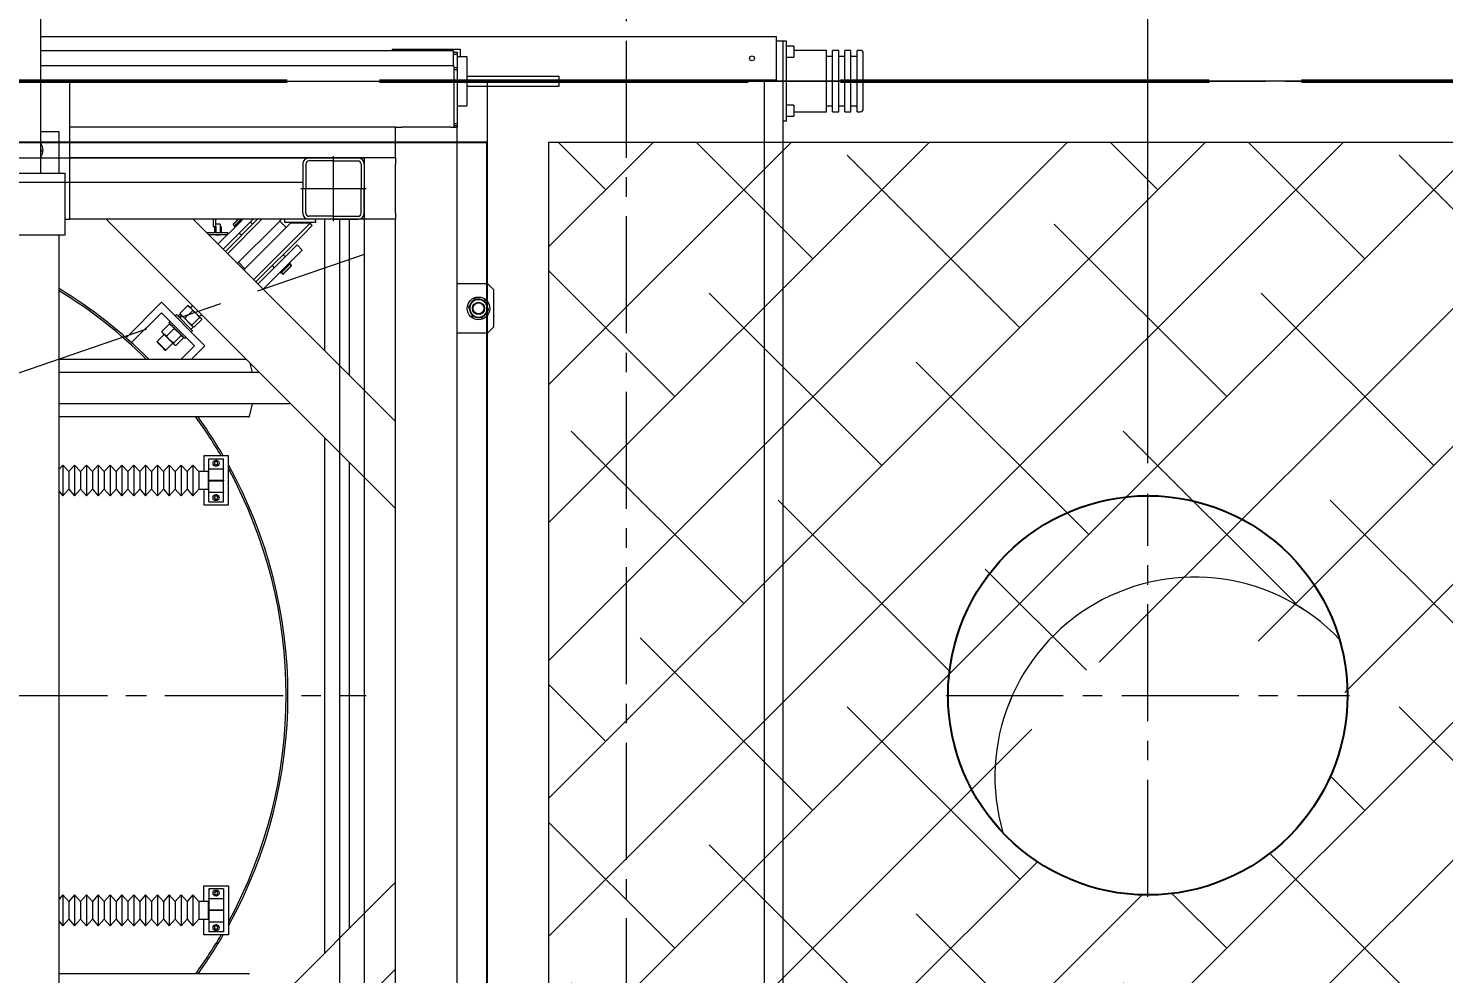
# Model space of a CAD drawing. Header units: millimetres. Extents: x 163705 to 1616509, y 81827 to 302547.
# Drawn here: x 1351919 to 1354222, y 148806 to 150346 of the extents above; entities that cross this region are included whole.
import ezdxf

# ---------------------------------------------------------------- set-up
doc = ezdxf.new("R2010")
doc.units = ezdxf.units.MM
doc.header["$LTSCALE"] = 10
for name, pattern in [('ACAD_ISO02W100', [15, 12, -3]), ('CENTER', [50.800000000000004, 31.75, -6.35, 6.35, -6.35]), ('CENTER2', [28.575000000000003, 19.05, -3.175, 3.175, -3.175])]:
    doc.linetypes.add(name, pattern=pattern)
for name, color, linetype, lineweight in [('1-中心线', 1, 'CENTER2', 0), ('1-剖面线', 8, 'Continuous', 0), ('1-填充', 8, 'Continuous', 18), ('1-标注', 3, 'Continuous', 0), ('1-设备轮廓', 2, 'Continuous', 18), ('1-轴线', 9, 'CENTER', 0)]:
    doc.layers.add(name, color=color, linetype=linetype, lineweight=lineweight)
doc.styles.get("Standard").update_dxf_attribs({"font": 'arial.ttf'})
doc.dimstyles.new('AM_GB50$0', dxfattribs={"dimscale": 50, "dimtxt": 3.5, "dimasz": 3.5, "dimexe": 1, "dimexo": 1, "dimgap": 1.5, "dimtad": 1, "dimdsep": 46, "dimtxsty": 'Standard', "dimcen": 0, "dimclrd": 256, "dimclre": 256, "dimclrt": 2, "dimadec": 0, "dimazin": 2, "dimtp": 0.1, "dimtm": 0.1, "dimtfac": 0.71, "dimtdec": 3, "dimtmove": 0, "dimatfit": 3, "dimfxl": 0, "dimlwd": -1, "dimlwe": -1, "dimarcsym": 0})

# ---------------------------------------------------------------- blocks, each defined once
blk = doc.blocks.new('SW_CENTERMARKSYMBOL_0')
at = {"lineweight": 18}
blk.add_line((5, 0), (774.5, 0), dxfattribs=at)
blk = doc.blocks.new('G$CE9C43516')
for p, q in [((1744, 2130), (1744, 2455)), ((2941, 2352), (1744, 2352)), ((2941, 2349), (2941, 2352)), ((2941, 2282), (2941, 2349)), ((1744, 2330), (2415, 2330)), ((2316, 2332), (2426, 2332)), ((2316, 2330), (2316, 2332)), ((2415, 2330), (2415, 2318)), ((2415, 2327), (2421, 2327)), ((2421, 2327), (2421, 2324)), ((2426, 2332), (2426, 2320)), ((2951, 2345), (2941, 2345)), ((2957, 2345), (2951, 2345)), ((2951, 2345), (2951, 2280)), ((2957, 2215), (2957, 2345)), ((2968.899999999965, 2337), (2957, 2337)), ((2969, 2336.899999999994), (2969, 2319.100000000006)), ((3022, 2330), (2969, 2330)), ((3022, 2230), (3022, 2330)), ((3042, 2330), (3032, 2330)), ((3032, 2230), (3032, 2330)), ((3042, 2230), (3042, 2330)), ((3062, 2330), (3052, 2330)), ((3052, 2230), (3052, 2330)), ((3062, 2230), (3062, 2330)), ((3077, 2330), (3072, 2330)), ((3072, 2230), (3072, 2330)), ((2416, 2305), (1744, 2305)), ((2415, 2324), (2421, 2324)), ((2415, 2318), (2415, 2305)), ((2416, 2305), (2416, 2295)), ((2421, 2324), (2421, 2302)), ((2421, 2320), (2437, 2320)), ((2437, 2320), (2437, 2240)), ((2957, 2319), (2968.899999999965, 2319)), ((3032, 2320), (3022, 2320)), ((3052, 2320), (3042, 2320)), ((3072, 2320), (3062, 2320)), ((3082, 2235), (3082, 2324.999999956723)), ((1791, 2280), (1744, 2280)), ((1791, 2055), (1791, 2280)), ((2416, 2302), (2421, 2302)), ((2416, 2299), (2421, 2299)), ((2416, 2295), (2416, 2215)), ((2421, 2302), (2421, 2299)), ((2421, 2299), (2421, 2211)), ((2437, 2288), (2552.426594875404, 2288)), ((2552.426594875404, 2288), (2587, 2288)), ((2587, 2272), (2587, 2288)), ((2587, 2282), (2941, 2282)), ((2921, 2280), (2587, 2280)), ((2597, 2282), (2597, 2280)), ((2797, 2280), (2797, 2282)), ((2857, 2280), (3182, 2280)), ((2861, 2280), (2861, 2282)), ((2921, 2280), (2921, 280)), ((2951, 2280), (2921, 2280)), ((2921, 2280), (2921, 280)), ((2941, 2282), (2941, 2280)), ((2951, 2280), (2951, 280)), ((2437, 2272), (2552.426594875404, 2272)), ((2552.426594875404, 2272), (2587, 2272)), ((2421, 2240), (2437, 2240)), ((2968.899999999965, 2241), (2957, 2241)), ((2969, 2240.899999999994), (2969, 2223.100000000006)), ((3022, 2240), (3032, 2240)), ((3042, 2240), (3052, 2240)), ((3062, 2240), (3072, 2240)), ((2416, 2215), (2416, 2205)), ((2416, 2211), (2421, 2211)), ((2421, 2211), (2421, 2208)), ((2957, 2215), (2951, 2215)), ((2957, 2223), (2968.899999999965, 2223)), ((2969, 2230), (3022, 2230)), ((3032, 2230), (3042, 2230)), ((3052, 2230), (3062, 2230)), ((3072, 2230), (3077, 2230)), ((1773.5, 2197.5), (1744, 2197.5)), ((1773.5, 2130), (1773.5, 2197.5)), ((2321, 2205), (1791, 2205)), ((2321, 2155), (2321, 2205)), ((2321, 2205), (2331, 2205)), ((2411, 2205), (2331, 2205)), ((2411, 2205), (2421, 2205)), ((2416, 2208), (2421, 2208)), ((2421, 2208), (2421, 2205)), ((2421, 355), (2421, 2205)), ((1745.457367350173, 2166.737973162148), (1744, 2169.555664942774)), ((1744, 2164.463620906317), (1745.457367350173, 2166.737973162148)), ((2321, 2155), (1791, 2155)), ((2321, 2155), (2321, 2145)), ((2321, 2065), (2321, 2145)), ((1298.5, 2130), (1783.5, 2130)), ((1783.5, 2030), (1783.5, 2130)), ((1783.5, 2055), (1791, 2055)), ((2321, 2055), (1791, 2055)), ((2321, 1584.289321881341), (1850.289321881311, 2055)), ((2321, 1725.710678118659), (1991.71067811863, 2055)), ((2024.299999999988, 2055), (2024.299999999988, 2043.446960217902)), ((2028.699999999953, 2043.446960217902), (2028.699999999953, 2055)), ((2032.085786437616, 2014.624891681015), (2067.500179468712, 2050.03928471214)), ((2044.106601717765, 2002.604076400865), (2096.502525316959, 2055)), ((2047.642135623726, 1999.068542494904), (2103.573593128822, 2055)), ((2056.893577750947, 2047.210857587401), (2064.682720163546, 2055)), ((2065.389826944738, 2055), (2056.893577750947, 2046.503750806209)), ((2058.484568008629, 2043.144993595575), (2070.339574413025, 2055)), ((2059.156319450762, 2044.241009106423), (2069.91531034431, 2055)), ((2059.191674789821, 2042.437886814383), (2071.753787975409, 2055)), ((2067.500179468712, 2050.03928471214), (2072.460894756601, 2055)), ((2075.98546084296, 2041.554003337893), (2089.431457505096, 2055)), ((2088.359829513764, 2046.857304196805), (2084.824295607803, 2050.392838102736)), ((2128.742523767462, 2048.349125485285), (2135.393398282176, 2055)), ((2143.160605055687, 2041.554003337893), (2132.554003337922, 2052.160605055717)), ((2141, 2050), (2141, 2055)), ((2191, 2050), (2141, 2050)), ((2191, 2053.333333333343), (2191, 2050)), ((2206, 1840.710678118659), (2206, 2055)), ((2246, 1800.710678118659), (2246, 2055)), ((2321, 2065), (2321, 2055)), ((2321, 505), (2321, 2055)), ((1298.5, 2030), (1783.5, 2030)), ((1773.5, 530), (1773.5, 2030)), ((2013.239935901423, 2033.470742217236), (2047.931636973808, 2033.470742217236)), ((2016.239935901423, 2030.470742217236), (2047.931636973808, 2030.470742217236)), ((2024.299999999988, 2043.446960217902), (2028.699999999953, 2043.446960217902)), ((2026.899999999965, 2038.467594107817), (2026.899999999965, 2043.446960217902)), ((2026.899999999965, 2033.501789039787), (2026.899999999965, 2038.467594107817)), ((2026.899999999965, 2033.501789039787), (2028.699999999953, 2033.501789039787)), ((2035.699999999953, 2047.251789039787), (2028.699999999953, 2047.251789039787)), ((2028.699999999953, 2043.452563376835), (2028.699999999953, 2038.44194790881)), ((2028.699999999953, 2038.44194790881), (2028.699999999953, 2033.470742217236)), ((2028.699999999953, 2030.470742217236), (2028.699999999953, 2029.751789039787)), ((2028.699999999953, 2029.751789039787), (2035.699999999953, 2029.751789039787)), ((2035.699999999953, 2047.251789039787), (2035.699999999953, 2038.44194790881)), ((2037.399999999965, 2042.501789039787), (2035.699999999953, 2042.501789039787)), ((2035.699999999953, 2038.44194790881), (2035.699999999953, 2033.470742217236)), ((2035.699999999953, 2034.501789039787), (2037.399999999965, 2034.501789039787)), ((2035.699999999953, 2030.470742217236), (2035.699999999953, 2029.751789039787)), ((2037.399999999965, 2042.501789039787), (2037.399999999965, 2038.474433094205)), ((2037.399999999965, 2038.474433094205), (2037.399999999965, 2034.501789039787)), ((2040.571067811863, 2006.139610306796), (2075.98546084296, 2041.554003337893)), ((2047.931636973808, 2030.470742217236), (2047.931636973808, 2033.470742217236)), ((2056.893577750947, 2047.210857587401), (2056.893577750947, 2046.503750806209)), ((2056.893577750947, 2046.503750806209), (2059.156319450762, 2044.241009106423)), ((2058.484568008629, 2043.144993595575), (2059.191674789821, 2042.437886814383)), ((2059.5098728413, 2044.594562497019), (2059.722004875657, 2044.382430462661)), ((2060.075558266253, 2043.321770290873), (2060.429111656849, 2042.968216900277)), ((2063.552038200432, 1983.158639918227), (2128.742523767462, 2048.349125485285)), ((2067.146626078116, 2032.715168573079), (2070.682159984077, 2029.179634667147)), ((2074.158639918198, 1972.552038200432), (2139.349125485285, 2037.742523767462)), ((2090.068542494904, 1956.642135623726), (2166.910542532569, 2033.484135661362)), ((2093.604076400865, 1953.106601717795), (2170.446076438471, 2029.94860175543)), ((2139.349125485285, 2037.742523767462), (2150.231672867551, 2048.625071149756)), ((2182.051478020963, 2048.625071149756), (2150.231672867551, 2048.625071149756)), ((2166.910542532569, 2033.484135661362), (2182.051478020963, 2048.625071149756)), ((2170.446076438471, 2029.94860175543), (2185.587011926866, 2045.089537243824)), ((2185.587011926866, 2045.089537243824), (2182.051478020963, 2048.625071149756)), ((2132.554003337922, 1984.985460842989), (2160.838274585374, 2013.269732090441)), ((2141.039284712111, 1976.500179468741), (2169.323555959621, 2004.784450716194)), ((2169.323555959621, 2004.784450716194), (2160.838274585374, 2013.269732090441)), ((2065.378859125194, 1984.985460842989), (2075.98546084296, 1974.378859125194)), ((2097.139610306767, 1949.571067811863), (2132.554003337922, 1984.985460842989)), ((2133.321011222142, 1968.07479919758), (2149.230913798849, 1983.984701774287)), ((2134.028118003334, 1967.367692416388), (2149.938020580041, 1983.277594993095)), ((2135.241009106394, 1968.156319450733), (2149.38314473012, 1982.298455074459)), ((2141.392838102707, 1993.824295607803), (2137.857304196805, 1997.359829513734)), ((2148.46390591457, 1983.217693890008), (2148.110352523974, 1983.571247280604)), ((2149.029591339524, 1981.944901683892), (2148.817459305166, 1982.157033718249)), ((2149.938020580041, 1983.277594993095), (2149.230913798849, 1983.984701774287)), ((2151.645886429935, 1980.035713374673), (2149.38314473012, 1982.298455074459)), ((2105.624891681015, 1941.085786437616), (2141.039284712111, 1976.500179468741)), ((2120.179634667118, 1979.682159984077), (2123.715168573079, 1976.146626078145)), ((2133.321011222142, 1968.07479919758), (2134.028118003334, 1967.367692416388)), ((2133.968216900248, 1969.429111656878), (2134.321770290844, 1969.075558266282)), ((2135.241009106394, 1968.156319450733), (2137.503750806209, 1965.893577750947)), ((2135.382430462632, 1968.722004875686), (2135.59456249699, 1968.509872841329)), ((2137.503750806209, 1965.893577750947), (2151.645886429935, 1980.035713374673)), ((2137.503750806209, 1965.893577750947), (2138.210857587401, 1965.893577750947)), ((2151.645886429935, 1979.328606593481), (2138.210857587401, 1965.893577750947)), ((2151.645886429935, 1979.328606593481), (2151.645886429935, 1980.035713374673)), ((2471, 1950), (2421, 1950)), ((2481, 1940), (2471, 1950)), ((2481, 1880), (2481, 1940)), ((1940.22095885512, 1919.931636973837), (1882.51073229633, 1862.221410415019)), ((2010.931636973808, 1849.220958855178), (1940.22095885512, 1919.931636973837)), ((1982.923339502711, 1914.57661999471), (1970.324713175825, 1901.977993667795)), ((1982.923339502711, 1914.57661999471), (1987.352716075024, 1910.983645937988)), ((1983.932857217616, 1913.974939003354), (1982.923339502711, 1914.57661999471)), ((1984.579345128441, 1913.757016884629), (1984.000116149895, 1914.091434891277)), ((1984.579345128441, 1913.757016884629), (1987.352716075024, 1910.983645937988)), ((1991.073593128822, 1914.215728752548), (1987.597113194643, 1910.739248818398)), ((2444.772436156229, 1918.804034807079), (2439.68942429038, 1912.321797799552)), ((2439.68942429038, 1912.321797799552), (2442.76170027937, 1904.678661892249)), ((2449.855448022077, 1925.286271814635), (2444.772436156229, 1918.804034807079)), ((2458.010735876858, 1924.125372914859), (2449.855448022077, 1925.286271814635)), ((2466.166023731639, 1922.964474015054), (2458.010735876858, 1924.125372914859)), ((2469.238299720571, 1915.321338107751), (2466.166023731639, 1922.964474015054)), ((1891.478551521141, 1854.218666891335), (1940.22095885512, 1902.961074225343)), ((1940.22095885512, 1902.961074225343), (1993.961074225313, 1849.220958855178)), ((1954.009541088308, 1889.172491992213), (1951.888220744731, 1887.051171648636)), ((1964.616142806073, 1899.779093710007), (1962.494822462555, 1897.657773366431)), ((1964.616142806073, 1899.779093710007), (1990.779093710007, 1873.616142806102)), ((1970.574036341393, 1900.89226798655), (1967.038502435491, 1897.356734080618)), ((1972.551759579044, 1898.914544748928), (1969.016225673084, 1895.379010842997)), ((1973.693317210826, 1897.772987117118), (1970.157783304923, 1894.237453211186)), ((1973.91768723249, 1897.548617095454), (1970.324713175825, 1901.977993667795)), ((1970.324713175825, 1901.977993667795), (1970.926394167182, 1900.968475952861)), ((1970.574036341393, 1900.89226798655), (1972.551759579044, 1898.914544748928)), ((1970.8098982792, 1900.901217020612), (1971.144316285907, 1900.321988042066)), ((1972.551759579044, 1898.914544748928), (1972.988780525746, 1898.477523802227)), ((1973.693317210826, 1897.772987117118), (1972.988780525746, 1898.477523802227)), ((1973.693317210826, 1897.772987117118), (1991.89226798655, 1879.574036341422)), ((1990.945690131746, 1906.554269365675), (1978.34706380486, 1893.95564303876)), ((1983.592182670021, 1887.874121657951), (1978.34706380486, 1893.95564303876)), ((1997.027211512555, 1901.309150500485), (1987.352716075024, 1910.983645937988)), ((2002.272330377717, 1895.227629119676), (1989.673704050831, 1882.629002792761)), ((1990.945690131746, 1906.554269365675), (1997.027211512555, 1901.309150500485)), ((2005.57661999471, 1891.923339502711), (1992.977993667766, 1879.324713175825)), ((1997.027211512555, 1901.309150500485), (2002.272330377717, 1895.227629119676)), ((2004.342676444037, 1893.993685569003), (1997.027211512555, 1901.309150500485)), ((2001.739248818369, 1896.597113194672), (2005.215728752548, 1900.073593128793)), ((2002.272330377717, 1895.227629119676), (2004.342676444037, 1893.993685569003)), ((2004.342676444037, 1893.993685569003), (2005.57661999471, 1891.923339502711)), ((2004.757016884629, 1893.579345128441), (2004.342676444037, 1893.993685569003)), ((2005.091434891277, 1893.000116149924), (2004.757016884629, 1893.579345128441)), ((2440.985959815211, 1908.653858265985), (2441.363520898507, 1906.393480937084)), ((2441.363520898507, 1906.393480937084), (2441.987938952632, 1906.603607112367)), ((2442.921892656246, 1904.280139066745), (2442.160872417269, 1904.024044177932)), ((2445.833976268303, 1897.035525984946), (2453.989264123142, 1895.874627085141)), ((2453.989264123142, 1895.874627085141), (2462.144551977923, 1894.713728185365)), ((2462.144551977923, 1894.713728185365), (2467.227563843713, 1901.195965192921)), ((2467.227563843713, 1901.195965192921), (2472.310575709562, 1907.678202200448)), ((1944.463599542272, 1867.605735166027), (1933.149891043315, 1856.292026667041)), ((1953.168416385306, 1884.934573492472), (1940.569790058362, 1872.335947165557)), ((1944.070176149136, 1867.999158559163), (1940.569790058362, 1872.335947165557)), ((1940.569790058362, 1872.335947165557), (1941.178512360551, 1871.351408946794)), ((1941.077935537905, 1871.260717689031), (1941.44583147607, 1870.623503232229)), ((1944.070176149136, 1867.999158559163), (1941.44583147607, 1870.623503232229)), ((1948.406964755559, 1864.498772468389), (1944.070176149136, 1867.999158559163)), ((1953.680302774534, 1858.389031933766), (1944.070176149136, 1867.999158559163)), ((1961.005591082445, 1877.097398795304), (1948.406964755559, 1864.498772468389)), ((1951.888220744731, 1887.051171648636), (1978.051171648665, 1860.888220744731)), ((1953.168416385306, 1884.934573492472), (1957.50520499167, 1881.434187401697)), ((1954.152954604011, 1884.325851190253), (1953.168416385306, 1884.934573492472)), ((1954.880860318604, 1884.058532074792), (1954.243645861803, 1884.426428012928)), ((1957.50520499167, 1881.434187401697), (1961.005591082445, 1877.097398795304)), ((1972.388669636042, 1865.714320241706), (1959.790043309098, 1853.115693914791)), ((1961.005591082445, 1877.097398795304), (1967.115331617068, 1871.824060776329)), ((1967.115331617068, 1871.824060776329), (1972.388669636042, 1865.714320241706)), ((1972.388669636042, 1865.714320241706), (1974.579822822066, 1864.35956957133)), ((1989.673704050831, 1882.629002792761), (1983.592182670021, 1887.874121657951)), ((1988.356734080648, 1876.038502435462), (1991.89226798655, 1879.574036341422)), ((1988.657773366431, 1871.494822462555), (1990.779093710007, 1873.616142806102)), ((1990.907647601503, 1880.558656726469), (1989.673704050831, 1882.629002792761)), ((1992.977993667766, 1879.324713175825), (1990.907647601503, 1880.558656726469)), ((1991.321988042037, 1880.144316285907), (1991.901217020582, 1879.809898279229)), ((2421, 1870), (2471, 1870)), ((2471, 1870), (2481, 1880)), ((1933.149891043315, 1856.292026667041), (1933.149891043315, 1854.877813104657)), ((1933.149891043315, 1856.292026667041), (1945.244731518556, 1844.19718619177)), ((1944.035247471009, 1843.992456676933), (1933.149891043315, 1854.877813104657)), ((1945.877813104657, 1842.149891043286), (1944.035247471009, 1843.992456676933)), ((1945.244731518556, 1844.19718619177), (1947.292026667041, 1842.149891043286)), ((1947.292026667041, 1842.149891043286), (1958.605735165998, 1853.463599542272)), ((1953.680302774534, 1858.389031933766), (1948.406964755559, 1864.498772468389)), ((1959.790043309098, 1853.115693914791), (1953.680302774534, 1858.389031933766)), ((1961.144793979533, 1850.924540728767), (1953.680302774534, 1858.389031933766)), ((1961.144793979533, 1850.924540728767), (1959.790043309098, 1853.115693914791)), ((1961.623503232258, 1850.44583147607), (1961.144793979533, 1850.924540728767)), ((1961.623503232258, 1850.44583147607), (1962.260717689001, 1850.077935537905)), ((1975.934573492443, 1862.168416385306), (1963.335947165557, 1849.569790058391)), ((1993.961074225313, 1849.220958855178), (1971.570115370152, 1826.829999999987)), ((1975.426428012957, 1863.243645861832), (1975.058532074792, 1863.880860318604)), ((1978.051171648665, 1860.888220744731), (1980.172491992183, 1863.009541088308)), ((1988.540678118647, 1826.829999999987), (2010.931636973808, 1849.220958855178)), ((2078.459321881353, 1826.829999999987), (1773.5, 1826.829999999987)), ((1945.877813104657, 1842.149891043286), (1947.292026667041, 1842.149891043286)), ((2088.145947945421, 1805.399999999994), (2084.620971514785, 1820.668350366526)), ((2099.889321881346, 1805.399999999994), (1773.5, 1805.399999999994)), ((2150.689321881335, 1754.600000000006), (1773.5, 1754.600000000006)), ((2083.482947905082, 1734.402327823598), (2088.145947945421, 1754.600000000006)), ((2081.933699502086, 1733.170000000013), (1773.5, 1733.170000000013)), ((2206, 860.7106781186594), (2206, 1699.289321881341)), ((2009, 1670), (2009, 1644.5)), ((2049, 1670), (2009, 1670)), ((2017, 1665), (2041, 1665)), ((2017, 1664.5), (2017, 1665)), ((2017, 1649.5), (2017, 1664.5)), ((2028.755389871483, 1660.849520290329), (2026.409937975695, 1659.212921559869)), ((2026.409937975695, 1659.212921559869), (2026.654548104212, 1656.36340126954)), ((2031.345451895788, 1659.63659873046), (2028.755389871483, 1660.849520290329)), ((2031.590062024246, 1656.787078440131), (2031.345451895788, 1659.63659873046)), ((2041, 1664.5), (2041, 1665)), ((2041, 1649.5), (2041, 1664.5)), ((2049, 1590), (2049, 1670)), ((2246, 900.7106781186594), (2246, 1659.289321881341)), ((1779.625, 1655), (1773.5, 1648.318181818177)), ((1789.25, 1644.5), (1779.625, 1655)), ((1779.625, 1655), (1779.625, 1605)), ((1798.875, 1655), (1789.25, 1644.5)), ((1789.25, 1644.5), (1789.25, 1615.5)), ((1808.5, 1644.5), (1798.875, 1655)), ((1798.875, 1655), (1798.875, 1605)), ((1818.125, 1655), (1808.5, 1644.5)), ((1808.5, 1644.5), (1808.5, 1615.5)), ((1827.75, 1644.5), (1818.125, 1655)), ((1818.125, 1655), (1818.125, 1605)), ((1837.375, 1655), (1827.75, 1644.5)), ((1827.75, 1644.5), (1827.75, 1615.5)), ((1847, 1644.5), (1837.375, 1655)), ((1837.375, 1655), (1837.375, 1605)), ((1856.625, 1655), (1847, 1644.5)), ((1847, 1644.5), (1847, 1615.5)), ((1866.25, 1644.5), (1856.625, 1655)), ((1856.625, 1655), (1856.625, 1605)), ((1875.875, 1655), (1866.25, 1644.5)), ((1866.25, 1644.5), (1866.25, 1615.5)), ((1885.5, 1644.5), (1875.875, 1655)), ((1875.875, 1655), (1875.875, 1605)), ((1895.125, 1655), (1885.5, 1644.5)), ((1885.5, 1644.5), (1885.5, 1615.5)), ((1904.75, 1644.5), (1895.125, 1655)), ((1895.125, 1655), (1895.125, 1605)), ((1914.375, 1655), (1904.75, 1644.5)), ((1904.75, 1644.5), (1904.75, 1615.5)), ((1924, 1644.5), (1914.375, 1655)), ((1914.375, 1655), (1914.375, 1605)), ((1933.625, 1655), (1924, 1644.5)), ((1924, 1644.5), (1924, 1615.5)), ((1943.25, 1644.5), (1933.625, 1655)), ((1933.625, 1655), (1933.625, 1605)), ((1952.875, 1655), (1943.25, 1644.5)), ((1943.25, 1644.5), (1943.25, 1615.5)), ((1962.5, 1644.5), (1952.875, 1655)), ((1952.875, 1655), (1952.875, 1605)), ((1972.125, 1655), (1962.5, 1644.5)), ((1962.5, 1644.5), (1962.5, 1615.5)), ((1981.75, 1644.5), (1972.125, 1655)), ((1972.125, 1655), (1972.125, 1605)), ((1991.375, 1655), (1981.75, 1644.5)), ((1981.75, 1644.5), (1981.75, 1615.5)), ((2001, 1644.5), (1991.375, 1655)), ((1991.375, 1655), (1991.375, 1605)), ((2016, 1644.5), (2001, 1644.5)), ((2001, 1644.5), (2001, 1615.5)), ((2016, 1644.5), (2016, 1615.5)), ((2017, 1642.5), (2016, 1642.5)), ((2017, 1649.5), (2017, 1649)), ((2017, 1648.5), (2017, 1649)), ((2017, 1649), (2041, 1649)), ((2017, 1630.5), (2017, 1648.5)), ((2026.654548104212, 1656.36340126954), (2029.244610128459, 1655.150479709671)), ((2029.244610128459, 1655.150479709671), (2031.590062024246, 1656.787078440131)), ((2041, 1649.5), (2041, 1649)), ((2041, 1648.5), (2041, 1649)), ((2041, 1630.5), (2041, 1648.5)), ((1779.625, 1605), (1789.25, 1615.5)), ((1789.25, 1615.5), (1798.875, 1605)), ((1798.875, 1605), (1808.5, 1615.5)), ((1808.5, 1615.5), (1818.125, 1605)), ((1818.125, 1605), (1827.75, 1615.5)), ((1827.75, 1615.5), (1837.375, 1605)), ((1837.375, 1605), (1847, 1615.5)), ((1847, 1615.5), (1856.625, 1605)), ((1856.625, 1605), (1866.25, 1615.5)), ((1866.25, 1615.5), (1875.875, 1605)), ((1875.875, 1605), (1885.5, 1615.5)), ((1885.5, 1615.5), (1895.125, 1605)), ((1895.125, 1605), (1904.75, 1615.5)), ((1904.75, 1615.5), (1914.375, 1605)), ((1914.375, 1605), (1924, 1615.5)), ((1924, 1615.5), (1933.625, 1605)), ((1933.625, 1605), (1943.25, 1615.5)), ((1943.25, 1615.5), (1952.875, 1605)), ((1952.875, 1605), (1962.5, 1615.5)), ((1962.5, 1615.5), (1972.125, 1605)), ((1972.125, 1605), (1981.75, 1615.5)), ((1981.75, 1615.5), (1991.375, 1605)), ((1991.375, 1605), (2001, 1615.5)), ((2001, 1615.5), (2016, 1615.5)), ((2009, 1615.5), (2009, 1590)), ((2016, 1617.5), (2017, 1617.5)), ((2017, 1630.5), (2041, 1630.5)), ((2017, 1611.5), (2017, 1629.5)), ((2017, 1629.5), (2041, 1629.5)), ((2026, 1630.5), (2026, 1629.5)), ((2032, 1629.5), (2032, 1630.5)), ((2040, 1629.5), (2040, 1630.5)), ((2041, 1630.5), (2041, 1629.5)), ((2041, 1611.5), (2041, 1629.5)), ((1773.5, 1611.681818181823), (1779.625, 1605)), ((2009, 1590), (2049, 1590)), ((2017, 1611), (2017, 1611.5)), ((2017, 1611), (2041, 1611)), ((2017, 1611), (2017, 1610.5)), ((2017, 1595.5), (2017, 1610.5)), ((2017, 1595), (2017, 1595.5)), ((2017, 1595), (2041, 1595)), ((2027.117947881226, 1604.153480861831), (2026.194004807679, 1601.446835484821)), ((2026.194004807679, 1601.446835484821), (2028.076056926453, 1599.293354622991)), ((2029.923943073489, 1604.706645377009), (2027.117947881226, 1604.153480861831)), ((2028.076056926453, 1599.293354622991), (2030.882052118715, 1599.846519138169)), ((2031.805995192262, 1602.553164515179), (2029.923943073489, 1604.706645377009)), ((2030.882052118715, 1599.846519138169), (2031.805995192262, 1602.553164515179)), ((2041, 1611), (2041, 1611.5)), ((2041, 1611), (2041, 1610.5)), ((2041, 1595.5), (2041, 1610.5)), ((2041, 1595), (2041, 1595.5)), ((2321, 975.7106781186594), (1850.289321881311, 505)), ((2009, 970), (2049, 970)), ((2009, 944.5), (2009, 970)), ((2049, 970), (2049, 890)), ((1779.625, 955), (1773.5, 948.3181818181765)), ((1789.25, 944.5), (1779.625, 955)), ((1779.625, 955), (1779.625, 931.5936543253192)), ((1798.875, 955), (1789.25, 944.5)), ((1789.25, 944.5), (1789.25, 930.9243195086892)), ((1808.5, 944.5), (1798.875, 955)), ((1798.875, 955), (1798.875, 931.5936543253192)), ((1818.125, 955), (1808.5, 944.5)), ((1808.5, 944.5), (1808.5, 930.9243195086892)), ((1827.75, 944.5), (1818.125, 955)), ((1818.125, 955), (1818.125, 931.5936543253192)), ((1837.375, 955), (1827.75, 944.5)), ((1827.75, 944.5), (1827.75, 930.9243195086892)), ((1847, 944.5), (1837.375, 955)), ((1837.375, 955), (1837.375, 931.5936543253192)), ((1856.625, 955), (1847, 944.5)), ((1847, 944.5), (1847, 930.9243195086892)), ((1866.25, 944.5), (1856.625, 955)), ((1856.625, 955), (1856.625, 931.5936543253192)), ((1875.875, 955), (1866.25, 944.5)), ((1866.25, 944.5), (1866.25, 930.9243195086892)), ((1885.5, 944.5), (1875.875, 955)), ((1875.875, 955), (1875.875, 931.5936543253192)), ((1895.125, 955), (1885.5, 944.5)), ((1885.5, 944.5), (1885.5, 930.9243195086892)), ((1904.75, 944.5), (1895.125, 955)), ((1895.125, 955), (1895.125, 931.5936543253192)), ((1914.375, 955), (1904.75, 944.5)), ((1904.75, 944.5), (1904.75, 930.9243195086892)), ((1924, 944.5), (1914.375, 955)), ((1914.375, 955), (1914.375, 931.5936543253192)), ((1933.625, 955), (1924, 944.5)), ((1924, 944.5), (1924, 930.9243195086892)), ((1943.25, 944.5), (1933.625, 955)), ((1933.625, 955), (1933.625, 931.5936543253192)), ((1952.875, 955), (1943.25, 944.5)), ((1943.25, 944.5), (1943.25, 930.9243195086892)), ((1962.5, 944.5), (1952.875, 955)), ((1952.875, 955), (1952.875, 931.5936543253192)), ((1972.125, 955), (1962.5, 944.5)), ((1962.5, 944.5), (1962.5, 930.9243195086892)), ((1981.75, 944.5), (1972.125, 955)), ((1972.125, 955), (1972.125, 931.5936543253192)), ((1991.375, 955), (1981.75, 944.5)), ((1981.75, 944.5), (1981.75, 930.9243195086892)), ((2001, 944.5), (1991.375, 955)), ((1991.375, 955), (1991.375, 931.5936543253192)), ((2016, 944.5), (2001, 944.5)), ((2001, 944.5), (2001, 930.9243195086892)), ((2016, 944.5), (2016, 930.9243195086892)), ((2041, 965), (2017, 965)), ((2017, 965), (2017, 964.5)), ((2017, 964.5), (2017, 949.5)), ((2017, 949), (2017, 949.5)), ((2041, 949), (2017, 949)), ((2017, 949), (2017, 948.5)), ((2017, 948.5), (2017, 930.5)), ((2028.076056926453, 960.7066453770094), (2026.194004807679, 958.5531645151787)), ((2026.194004807679, 958.5531645151787), (2027.117947881226, 955.8465191381692)), ((2027.117947881226, 955.8465191381692), (2029.923943073489, 955.2933546229906)), ((2030.882052118715, 960.1534808618308), (2028.076056926453, 960.7066453770094)), ((2029.923943073489, 955.2933546229906), (2031.805995192262, 957.4468354848213)), ((2031.805995192262, 957.4468354848213), (2030.882052118715, 960.1534808618308)), ((2041, 965), (2041, 964.5)), ((2041, 964.5), (2041, 949.5)), ((2041, 949), (2041, 949.5)), ((2041, 949), (2041, 948.5)), ((2041, 948.5), (2041, 930.5)), ((1779.625, 931.5936543253192), (1779.625, 905)), ((1789.25, 930.9243195086892), (1789.25, 915.5)), ((1798.875, 931.5936543253192), (1798.875, 905)), ((1808.5, 930.9243195086892), (1808.5, 915.5)), ((1818.125, 931.5936543253192), (1818.125, 905)), ((1827.75, 930.9243195086892), (1827.75, 915.5)), ((1837.375, 931.5936543253192), (1837.375, 905)), ((1847, 930.9243195086892), (1847, 915.5)), ((1856.625, 931.5936543253192), (1856.625, 905)), ((1866.25, 930.9243195086892), (1866.25, 915.5)), ((1875.875, 931.5936543253192), (1875.875, 905)), ((1885.5, 930.9243195086892), (1885.5, 915.5)), ((1895.125, 931.5936543253192), (1895.125, 905)), ((1904.75, 930.9243195086892), (1904.75, 915.5)), ((1914.375, 931.5936543253192), (1914.375, 905)), ((1924, 930.9243195086892), (1924, 915.5)), ((1933.625, 931.5936543253192), (1933.625, 905)), ((1943.25, 930.9243195086892), (1943.25, 915.5)), ((1952.875, 931.5936543253192), (1952.875, 905)), ((1962.5, 930.9243195086892), (1962.5, 915.5)), ((1972.125, 931.5936543253192), (1972.125, 905)), ((1981.75, 930.9243195086892), (1981.75, 915.5)), ((1991.375, 931.5936543253192), (1991.375, 905)), ((2001, 930.9243195086892), (2001, 915.5)), ((2017, 942.5), (2016, 942.5)), ((2016, 930.9243195086892), (2016, 915.5)), ((2041, 930.5), (2017, 930.5)), ((2041, 929.5), (2017, 929.5)), ((2017, 929.5), (2017, 911.5)), ((2026, 930.5), (2026, 929.5)), ((2032, 929.5), (2032, 930.5)), ((2040, 929.5), (2040, 930.5)), ((2041, 930.5), (2041, 929.5)), ((2041, 929.5), (2041, 911.5)), ((1773.5, 911.6818181818235), (1779.625, 905)), ((1779.625, 905), (1789.25, 915.5)), ((1789.25, 915.5), (1798.875, 905)), ((1798.875, 905), (1808.5, 915.5)), ((1808.5, 915.5), (1818.125, 905)), ((1818.125, 905), (1827.75, 915.5)), ((1827.75, 915.5), (1837.375, 905)), ((1837.375, 905), (1847, 915.5)), ((1847, 915.5), (1856.625, 905)), ((1856.625, 905), (1866.25, 915.5)), ((1866.25, 915.5), (1875.875, 905)), ((1875.875, 905), (1885.5, 915.5)), ((1885.5, 915.5), (1895.125, 905)), ((1895.125, 905), (1904.75, 915.5)), ((1904.75, 915.5), (1914.375, 905)), ((1914.375, 905), (1924, 915.5)), ((1924, 915.5), (1933.625, 905)), ((1933.625, 905), (1943.25, 915.5)), ((1943.25, 915.5), (1952.875, 905)), ((1952.875, 905), (1962.5, 915.5)), ((1962.5, 915.5), (1972.125, 905)), ((1972.125, 905), (1981.75, 915.5)), ((1981.75, 915.5), (1991.375, 905)), ((1991.375, 905), (2001, 915.5)), ((2001, 915.5), (2016, 915.5)), ((2009, 890), (2009, 915.5)), ((2016, 917.5), (2017, 917.5)), ((2017, 911.5), (2017, 911)), ((2041, 911), (2017, 911)), ((2017, 910.5), (2017, 911)), ((2017, 910.5), (2017, 895.5)), ((2026.654548104212, 903.6365987304598), (2026.409937975695, 900.7870784401312)), ((2026.409937975695, 900.7870784401312), (2028.755389871483, 899.1504797096713)), ((2029.244610128459, 904.8495202903287), (2026.654548104212, 903.6365987304598)), ((2028.755389871483, 899.1504797096713), (2031.345451895788, 900.3634012695402)), ((2031.590062024246, 903.2129215598688), (2029.244610128459, 904.8495202903287)), ((2031.345451895788, 900.3634012695402), (2031.590062024246, 903.2129215598688)), ((2041, 911.5), (2041, 911)), ((2041, 910.5), (2041, 911)), ((2041, 910.5), (2041, 895.5)), ((2049, 890), (2009, 890)), ((2017, 895.5), (2017, 895)), ((2041, 895), (2017, 895)), ((2041, 895.5), (2041, 895)), ((2321, 834.2893218813406), (1991.71067811863, 505)), ((2081.933699502086, 826.8299999999872), (1773.5, 826.8299999999872))]:
    blk.add_line(p, q)
at = {"flags": 128}
for points in [[(2416.937253933167, 2327), (2416.713451316231, 2327.192533317429), (2415, 2328.392304845416)], [(2442.160872417269, 1904.024044177932), (2443.232723702502, 1901.985628147988), (2444.560520221654, 1900.183085890196)]]:
    blk.add_lwpolyline(points, dxfattribs=at)
for centre, radius in [((2901, 2317), 4), ((2456, 1910), 18.49999999999772), ((2456, 1910), 9.999999999999215), ((2456, 1910), 8.999999999999329), ((2029, 1658), 4.999999999999497), ((2029, 1602), 4.999999999999991), ((2029, 958), 4.999999999999991), ((2029, 902), 4.999999999999884)]:
    blk.add_circle(centre, radius)
for centre, radius, start, end in [((2968.899999999965, 2336.899999999994), 0.1000000000003638, 0, 90), ((3077, 2325), 5, 0, 90), ((2968.899999999965, 2319.100000000006), 0.1000000000003638, 270, 0), ((2968.899999999965, 2240.899999999994), 0.1000000000003638, 0, 90), ((3077, 2235), 5, 270, 0), ((2968.899999999965, 2223.100000000006), 0.1000000000003638, 270, 0), ((1729, 2167.5), 18.50000000000058, 324.1752256313766, 35.82477436862332), ((2189.333333333314, 2053.333333333343), 1.66666666666606, 0, 90), ((1371, 1280), 775.0000000000005, 44.87699424278705, 58.71101470194272), ((1371, 1280), 772.0000000000008, 45.0991215675469, 58.57560141142984), ((2456, 1910), 14.26776852734877, 141.898419231597, 201.8984192314796), ((2456, 1910), 15.07426615919388, 123.1300348310266, 159.9431718130139), ((2456, 1910), 14.26776852734877, 81.89841923155292, 141.898419231597), ((2456, 1910), 15.07426615919413, 64.86709799979857, 98.73691755496343), ((2456, 1910), 14.26776852734814, 21.89841923158754, 81.89841923155434), ((2456, 1910), 14.26776852734989, 321.8984192315971, 21.89841923147986), ((2456, 1910), 15.07426615919433, 4.492787311816402, 39.37640516315706), ((2456, 1910), 14.26776852734964, 201.8984192314798, 261.8984192315534), ((2456, 1910), 15.07426615919466, 245.0552104584214, 278.9356691687382), ((2456, 1910), 14.26776852734989, 261.8984192315536, 321.8984192315971), ((2456, 1910), 15.0742661591943, 304.4288308586241, 339.2895523325927), ((1371, 1280), 772.0000000000009, 30.34339133010589, 35.94495689875446), ((1371, 1280), 775, 30.21364810901642, 35.78430535839049), ((2081.933699502086, 1734.760000000009), 1.590000000000146, 270, 346.9999999997448), ((1371, 1280), 775.0000000000003, 331.0258927177002, 28.97410728229971), ((1371, 1280), 772.0000000000003, 331.4305804047799, 28.56941959522014), ((1371, 1280), 772.0000000000005, 324.0550431012473, 329.6566086698941), ((1371, 1280), 774.9999999999994, 324.2156946416112, 329.7863518909836), ((2081.933699502086, 825.2399999999907), 1.590000000000146, 13.00000000025529, 90)]:
    blk.add_arc(centre, radius, start, end)
for points, knots in [([(2472.310575709562, 1907.678202200448), (2472.081293424941, 1908.248605272587), (2471.062427604571, 1910.783315684093), (2470.03472862771, 1913.340001014498), (2469.238299720571, 1915.321338107751)], [0, 0, 0, 0, 0.2250367811455776, 1, 1, 1, 1]), ([(1978.34706380486, 1893.95564303876), (1977.991452500806, 1894.198735395068), (1976.411216140026, 1895.278969279927), (1975.006382011052, 1896.557670602517), (1973.91768723249, 1897.548617095454)], [0, 0, 0, 0, 0.2250367811362559, 1, 1, 1, 1]), ([(1987.352716075024, 1910.983645937988), (1988.343662567961, 1909.894951159426), (1989.622363890579, 1908.490117030451), (1990.702597775438, 1906.909880669729), (1990.945690131746, 1906.554269365675)], [0, 0, 0, 0, 0.7749632188637428, 1, 1, 1, 1]), ([(2442.76170027937, 1904.678661892249), (2443.558129186509, 1902.697324798966), (2444.58582816337, 1900.140639468562), (2445.604693983681, 1897.605929057056), (2445.833976268303, 1897.035525984946)], [0, 0, 0, 0, 0.7749632188637324, 1, 1, 1, 1]), ([(1963.335947165557, 1849.569790058391), (1963.147373254411, 1849.645845021791), (1962.309403966938, 1849.983811833343), (1961.653272067953, 1850.513810925971), (1961.144793979533, 1850.924540728767)], [0, 0, 0, 0, 0.2250367811362417, 1, 1, 1, 1]), ([(1975.371678343101, 1863.200608222251), (1975.487238775764, 1863.048890375911), (1975.718115336087, 1862.745775428164), (1975.862471691158, 1862.360733587266), (1975.934573492443, 1862.168416385306)], [0, 0, 0, 0, 0.5005290813908956, 1, 1, 1, 1])]:
    blk.add_open_spline(points, degree=3, knots=knots)
at = {"layer": '1-中心线'}
blk.add_line((2697, 155), (2697, 2405), dxfattribs=at)
at = {"layer": '1-中心线', "lineweight": 0}
blk.add_blockref('SW_CENTERMARKSYMBOL_0', (1371, 1280), dxfattribs=at)
blk = doc.blocks.new('G$CE8A1B22C')
blk.add_circle((328, 328), 325)
at = {"layer": '1-中心线'}
for p, q in [((328, 0), (328, 656)), ((0, 328), (656, 328))]:
    blk.add_line(p, q, dxfattribs=at)
at = {"layer": '1-剖面线'}
blk.add_arc((404.2622325858101, 195.3700302855868), 325, 43.51249705678474, 196.2853066204581, dxfattribs=at)
blk = doc.blocks.new('G$CCFF6A2D1')
for p, q in [((3, 93), (3, 53)), ((8, 93), (8, 53)), ((53, 103), (13, 103)), ((53, 98), (13, 98)), ((53, 0), (53, 106)), ((53, 103), (93, 103)), ((53, 98), (93, 98)), ((98, 93), (98, 53)), ((103, 93), (103, 53)), ((0, 53), (106, 53)), ((3, 13), (3, 53)), ((8, 13), (8, 53)), ((98, 13), (98, 53)), ((103, 13), (103, 53)), ((53, 8), (13, 8)), ((53, 3), (13, 3)), ((53, 8), (93, 8)), ((53, 3), (93, 3))]:
    blk.add_line(p, q)
for centre, radius, start, end in [((13, 93), 9.999999999999986, 90, 180), ((13, 93), 4.999999999999993, 90, 180), ((93, 93), 9.999999999999986, 0, 90), ((93, 93), 4.999999999999993, 0, 90), ((13, 13), 9.999999999999986, 180, 270), ((13, 13), 4.999999999999993, 180, 270), ((93, 13), 4.999999999999993, 270, 0), ((93, 13), 9.999999999999986, 270, 0)]:
    blk.add_arc(centre, radius, start, end)
blk.add_text('HC_SUPERPART', height=0.001).set_placement((53, 53))
blk = doc.blocks.new('G$CB724F952')
blk.add_lwpolyline([(3, 3), (3, 1753), (1753, 1753), (1753, 3)], close=True)
for points in [[(1653, 1713), (103, 1713)], [(1713, 1653), (1713, 103)]]:
    blk.add_lwpolyline(points)
at = {"layer": '1-中心线'}
blk.add_line((0, 878), (1756, 878), dxfattribs=at)
blk.add_blockref('G$CCFF6A2D1', (1650, 1650))
blk = doc.blocks.new('*D561')
at = {"layer": '1-标注', "transparency": 16777216}
for p, q in [((1350240.928494765, 149637.6432568702), (1350240.928494765, 151121.645460833)), ((1353740.928494765, 149637.6432568702), (1353740.928494765, 151121.645460833)), ((1353565.928494765, 151071.645460833), (1350415.928494765, 151071.645460833))]:
    blk.add_line(p, q, dxfattribs=at)
for points in [[(1350415.928494765, 151100.8121274997), (1350415.928494765, 151042.4787941664), (1350240.928494765, 151071.645460833)], [(1353565.928494765, 151100.8121274997), (1353565.928494765, 151042.4787941664), (1353740.928494765, 151071.645460833)]]:
    blk.add_solid(points, dxfattribs=at)
at = {"layer": 'Defpoints', "transparency": 16777216}
for p in [(1350240.928494765, 151071.645460833), (1350240.928494765, 149587.6432568702), (1353740.928494765, 149587.6432568702)]:
    blk.add_point(p, dxfattribs=at)
at = {"layer": '1-标注', "transparency": 16777216, "insert": (1351990.928494765, 151236.0554199053), "char_height": 175, "attachment_point": 5}
blk.add_mtext('3500', dxfattribs=at)
blk = doc.blocks.new('*D562')
at = {"layer": '1-标注', "transparency": 16777216}
for p, q in [((1353740.928494765, 149637.6432568702), (1353740.928494765, 151121.645460833)), ((1355740.928494765, 149634.6317331954), (1355740.928494765, 151121.645460833)), ((1353915.928494765, 151071.645460833), (1355565.928494765, 151071.645460833))]:
    blk.add_line(p, q, dxfattribs=at)
for points in [[(1353915.928494765, 151100.8121274997), (1353915.928494765, 151042.4787941664), (1353740.928494765, 151071.645460833)], [(1355565.928494765, 151100.8121274997), (1355565.928494765, 151042.4787941664), (1355740.928494765, 151071.645460833)]]:
    blk.add_solid(points, dxfattribs=at)
at = {"layer": 'Defpoints', "transparency": 16777216}
for p in [(1355740.928494765, 151071.645460833), (1353740.928494765, 149587.6432568702), (1355740.928494765, 149584.6317331954)]:
    blk.add_point(p, dxfattribs=at)
at = {"layer": '1-标注', "transparency": 16777216, "insert": (1354740.928494765, 151235.9957336843), "char_height": 175, "attachment_point": 5}
blk.add_mtext('2000', dxfattribs=at)
blk = doc.blocks.new('A$C642F63BD')
at = {"layer": '1-填充'}
h = blk.add_hatch(dxfattribs=at)
h.set_pattern_fill('ANSI38', color=256, scale=50)
h.set_pattern_definition([(45, (-1924.99928595731, -0.0002564871683716774), (-112.2532015133644, 112.2532015133644), []), (135, (-1924.99928595731, -0.0002564871683716774), (-336.7596045400932, 112.2532015133644), [396.875, -238.125])])
h.paths.add_polyline_path([(100.0003999569453, 1899.999830993067), (100.0003999569453, 99.99983082246035), (3975.000399954617, 99.99983082246035), (3975.000399954617, 1899.999830993067)])
h.paths.add_polyline_path([(1400.000399956945, 999.9998307028436, 0.6776078653042162), (839.30253058673, 776.2331790892844, 0.6776078653042158)], flags=16)
h.paths.add_polyline_path([(2750.000399956945, 1000.011354377493, 1), (3400.000399956945, 1000.011354377493, 1)], flags=16)
for points in [[(0.0003999569453299046, -0.0001691775396466255), (4075.000399954617, -0.0001691775396466255), (4075.000399954617, 1999.999830993067), (0.0003999569453299046, 1999.999830993067)], [(100.0003999569453, 99.99983082246035), (3975.000399954617, 99.99983082246035), (3975.000399954617, 1899.999830993067), (100.0003999569453, 1899.999830993067)]]:
    blk.add_lwpolyline(points, close=True, dxfattribs=at)
blk.add_blockref('G$CE8A1B22C', (747.0003999569453, 671.9998307028436))

msp = doc.modelspace()

# ---------------------------------------------------------------- linework, layer by layer
msp.add_lwpolyline([(1350390.928494764, 143159.6317334515), (1352665.928494765, 143159.6317334515), (1352665.928494765, 150159.6317334515), (1350390.928494764, 150159.6317334515)], close=True)
at = {"layer": '1-中心线'}
msp.add_line((1345741.278160537, 150259.6317333492), (1397741.203336259, 150259.6317333492), dxfattribs=at)
at = {"layer": '1-设备轮廓', "color": 5, "linetype": 'ACAD_ISO02W100', "lineweight": 50, "ltscale": 5}
msp.add_lwpolyline([(1350240.928494765, 150259.6317335198), (1393540.926102693, 150259.6317335198)], dxfattribs=at)
at = {"layer": '1-轴线'}
msp.add_lwpolyline([(1350539.593139318, 143361.5819318856), (1350851.203336259, 149423.7080718131), (1352466.573596961, 149977.8123568582)], dxfattribs=at)

# ---------------------------------------------------------------- block references
for name, p in [('A$C642F63BD', (1352665.928094813, 148259.6319025267)), ('G$CE8A1B22C', (1353412.928494765, 148931.6432568702))]:
    msp.add_blockref(name, p)
at = {"layer": '1-设备轮廓'}
for name, p in [('G$CE9C43516', (1350195.993344874, 147979.6317333492)), ('G$CB724F952', (1350712.928494765, 148381.6405854608))]:
    msp.add_blockref(name, p, dxfattribs=at)

# ---------------------------------------------------------------- dimensions: what is measured, and where the dimension line sits
at = {"layer": '1-标注'}
for base, p2, picture, middle in [((1350240.928494765, 151071.645460833), (1350240.928494765, 149587.6432568702), '*D561', (1351990.928494765, 151236.0554199053)), ((1355740.928494765, 151071.645460833), (1355740.928494765, 149584.6317331954), '*D562', (1354740.928494765, 151235.9957336843))]:
    dim = msp.add_linear_dim(base=base, p1=(1353740.928494765, 149587.6432568702), p2=p2, dimstyle='AM_GB50$0', override={"dimtmove": 1}, dxfattribs=at)
    dim.commit()
    dim.dimension.update_dxf_attribs({"geometry": picture, "text_midpoint": middle})

doc.saveas('drawing.dxf')
